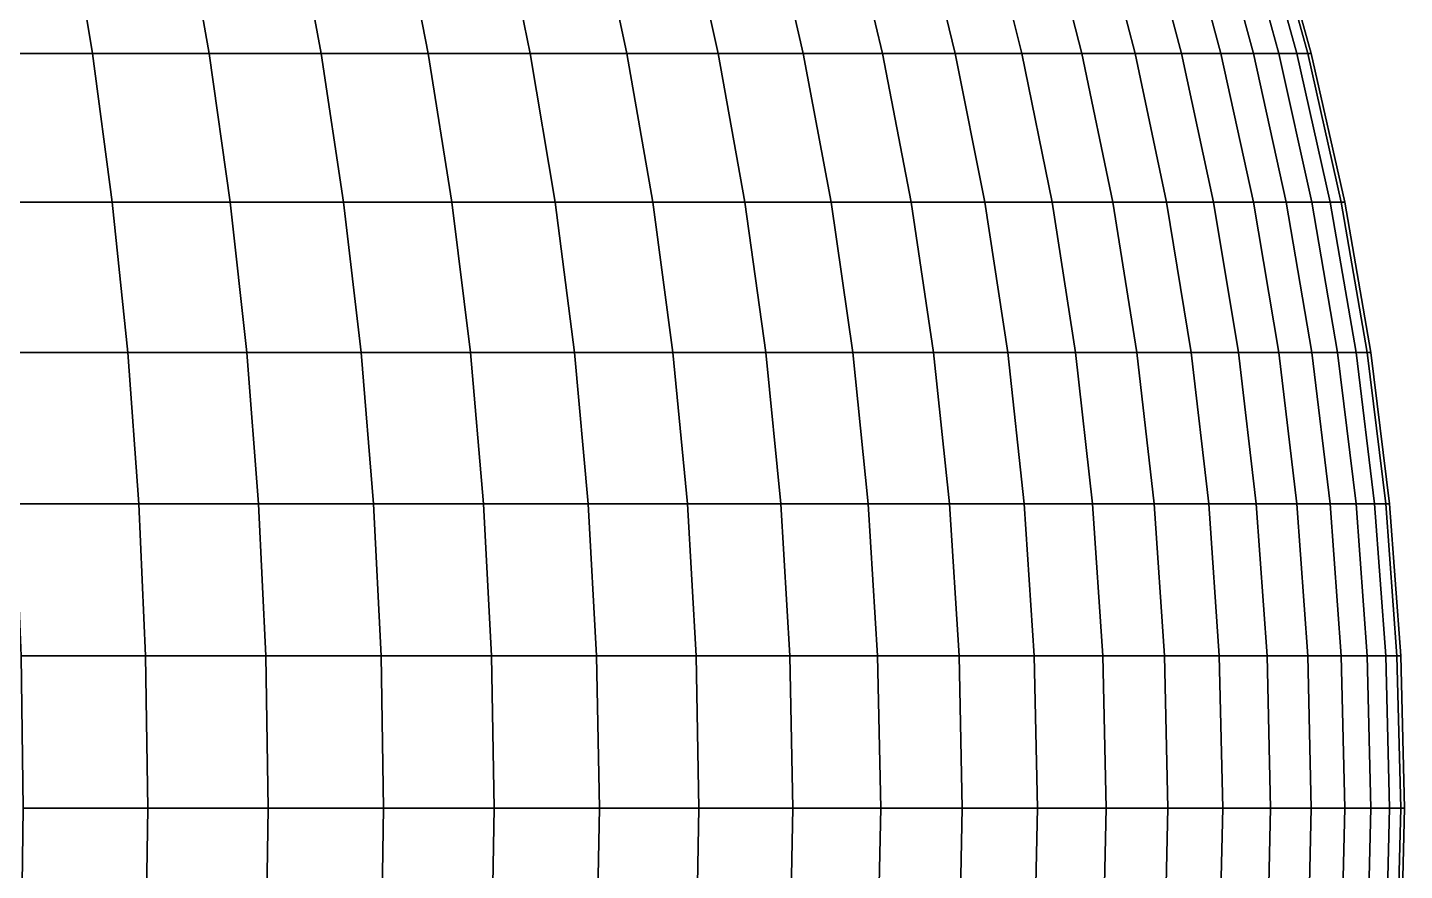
# Model space of a CAD drawing. Extents: x -610 to 610, y -610 to 610.
# Drawn here: x 339.5 to 609.6, y -12.2 to 153.2 of the extents above; entities that cross this region are included whole.
import ezdxf

# ---------------------------------------------------------------- set-up
doc = ezdxf.new("R2010")
doc.units = 0

msp = doc.modelspace()

# ---------------------------------------------------------------- linework, layer by layer
for points in [[(352.255493, 148.120712, -474.961548), (328.525909, 148.120712, -491.673798), (324.092346, 176.957535, -485.038483), (347.501678, 176.957535, -468.551788)], [(328.525909, 148.120712, 491.673798), (352.255493, 148.120712, 474.961548), (347.501678, 176.957535, 468.551788), (324.092346, 176.957535, 485.038483)], [(375.136444, 148.120712, -457.105103), (352.255493, 148.120712, -474.961548), (347.501678, 176.957535, -468.551788), (370.073853, 176.957535, -450.936279)], [(352.255493, 148.120712, 474.961548), (375.136444, 148.120712, 457.105103), (370.073853, 176.957535, 450.936279), (347.501678, 176.957535, 468.551788)], [(397.113647, 148.120712, -438.14743), (375.136444, 148.120712, -457.105103), (370.073853, 176.957535, -450.936279), (391.754456, 176.957535, -432.234436)], [(375.136444, 148.120712, 457.105103), (397.113647, 148.120712, 438.14743), (391.754456, 176.957535, 432.234436), (370.073853, 176.957535, 450.936279)], [(418.134186, 148.120712, -418.134186), (397.113647, 148.120712, -438.14743), (391.754456, 176.957535, -432.234436), (412.491333, 176.957535, -412.491333)], [(397.113647, 148.120712, 438.14743), (418.134186, 148.120712, 418.134186), (412.491333, 176.957535, 412.491333), (391.754456, 176.957535, 432.234436)], [(438.14743, 148.120712, -397.113647), (418.134186, 148.120712, -418.134186), (412.491333, 176.957535, -412.491333), (432.234436, 176.957535, -391.754456)], [(418.134186, 148.120712, 418.134186), (438.14743, 148.120712, 397.113647), (432.234436, 176.957535, 391.754456), (412.491333, 176.957535, 412.491333)], [(457.105103, 148.120712, -375.136444), (438.14743, 148.120712, -397.113647), (432.234436, 176.957535, -391.754456), (450.936279, 176.957535, -370.073853)], [(438.14743, 148.120712, 397.113647), (457.105103, 148.120712, 375.136444), (450.936279, 176.957535, 370.073853), (432.234436, 176.957535, 391.754456)], [(474.961548, 148.120712, -352.255493), (457.105103, 148.120712, -375.136444), (450.936279, 176.957535, -370.073853), (468.551788, 176.957535, -347.501678)], [(457.105103, 148.120712, 375.136444), (474.961548, 148.120712, 352.255493), (468.551788, 176.957535, 347.501678), (450.936279, 176.957535, 370.073853)], [(491.673798, 148.120712, -328.525909), (474.961548, 148.120712, -352.255493), (468.551788, 176.957535, -347.501678), (485.038483, 176.957535, -324.092346)], [(474.961548, 148.120712, 352.255493), (491.673798, 148.120712, 328.525909), (485.038483, 176.957535, 324.092346), (468.551788, 176.957535, 347.501678)], [(507.201569, 148.120712, -304.004913), (491.673798, 148.120712, -328.525909), (485.038483, 176.957535, -324.092346), (500.356689, 176.957535, -299.902252)], [(491.673798, 148.120712, 328.525909), (507.201569, 148.120712, 304.004913), (500.356689, 176.957535, 299.902252), (485.038483, 176.957535, 324.092346)], [(521.507385, 148.120712, -278.751526), (507.201569, 148.120712, -304.004913), (500.356689, 176.957535, -299.902252), (514.469482, 176.957535, -274.989685)], [(507.201569, 148.120712, 304.004913), (521.507385, 148.120712, 278.751526), (514.469482, 176.957535, 274.989685), (500.356689, 176.957535, 299.902252)], [(534.556946, 148.120712, -252.826614), (521.507385, 148.120712, -278.751526), (514.469482, 176.957535, -274.989685), (527.342896, 176.957535, -249.414612)], [(521.507385, 148.120712, 278.751526), (534.556946, 148.120712, 252.826614), (527.342896, 176.957535, 249.414612), (514.469482, 176.957535, 274.989685)], [(546.318665, 148.120712, -226.292603), (534.556946, 148.120712, -252.826614), (527.342896, 176.957535, -249.414612), (538.945862, 176.957535, -223.238693)], [(534.556946, 148.120712, 252.826614), (546.318665, 148.120712, 226.292603), (538.945862, 176.957535, 223.238693), (527.342896, 176.957535, 249.414612)], [(556.764221, 148.120712, -199.21344), (546.318665, 148.120712, -226.292603), (538.945862, 176.957535, -223.238693), (549.250549, 176.957535, -196.524979)], [(546.318665, 148.120712, 226.292603), (556.764221, 148.120712, 199.21344), (549.250549, 176.957535, 196.524979), (538.945862, 176.957535, 223.238693)], [(565.86853, 148.120712, -171.654343), (556.764221, 148.120712, -199.21344), (549.250549, 176.957535, -196.524979), (558.231934, 176.957535, -169.337814)], [(556.764221, 148.120712, 199.21344), (565.86853, 148.120712, 171.654343), (558.231934, 176.957535, 169.337814), (549.250549, 176.957535, 196.524979)], [(573.609619, 148.120712, -143.681732), (565.86853, 148.120712, -171.654343), (558.231934, 176.957535, -169.337814), (565.86853, 176.957535, -141.742691)], [(565.86853, 148.120712, 171.654343), (573.609619, 148.120712, 143.681732), (565.86853, 176.957535, 141.742691), (558.231934, 176.957535, 169.337814)], [(579.96875, 148.120712, -115.362961), (573.609619, 148.120712, -143.681732), (565.86853, 176.957535, -141.742691), (572.141907, 176.957535, -113.806099)], [(573.609619, 148.120712, 143.681732), (579.96875, 148.120712, 115.362961), (572.141907, 176.957535, 113.806099), (565.86853, 176.957535, 141.742691)], [(584.930786, 148.120712, -86.766289), (579.96875, 148.120712, -115.362961), (572.141907, 176.957535, -113.806099), (577.036926, 176.957535, -85.595345)], [(579.96875, 148.120712, 115.362961), (584.930786, 148.120712, 86.766289), (577.036926, 176.957535, 85.595345), (572.141907, 176.957535, 113.806099)], [(588.483643, 148.120712, -57.960579), (584.930786, 148.120712, -86.766289), (577.036926, 176.957535, -85.595345), (580.541809, 176.957535, -57.178379)], [(584.930786, 148.120712, 86.766289), (588.483643, 148.120712, 57.960579), (580.541809, 176.957535, 57.178379), (577.036926, 176.957535, 85.595345)], [(590.618774, 148.120712, -29.01524), (588.483643, 148.120712, -57.960579), (580.541809, 176.957535, -57.178379), (582.648132, 176.957535, -28.623669)], [(588.483643, 148.120712, 57.960579), (590.618774, 148.120712, 29.01524), (582.648132, 176.957535, 28.623669), (580.541809, 176.957535, 57.178379)], [(591.331055, 148.120712), (590.618774, 148.120712, -29.01524), (582.648132, 176.957535, -28.623669), (583.35083, 176.957535)], [(590.618774, 148.120712, 29.01524), (591.331055, 148.120712), (583.35083, 176.957535), (582.648132, 176.957535, 28.623669)], [(356.160706, 118.927063, -480.227112), (332.16806, 118.927063, -497.124634), (328.525909, 148.120712, -491.673798), (352.255493, 148.120712, -474.961548)], [(332.16806, 118.927063, 497.124634), (356.160706, 118.927063, 480.227112), (352.255493, 148.120712, 474.961548), (328.525909, 148.120712, 491.673798)], [(379.295319, 118.927063, -462.172668), (356.160706, 118.927063, -480.227112), (352.255493, 148.120712, -474.961548), (375.136444, 148.120712, -457.105103)], [(356.160706, 118.927063, 480.227112), (379.295319, 118.927063, 462.172668), (375.136444, 148.120712, 457.105103), (352.255493, 148.120712, 474.961548)], [(401.516174, 118.927063, -443.004822), (379.295319, 118.927063, -462.172668), (375.136444, 148.120712, -457.105103), (397.113647, 148.120712, -438.14743)], [(379.295319, 118.927063, 462.172668), (401.516174, 118.927063, 443.004822), (397.113647, 148.120712, 438.14743), (375.136444, 148.120712, 457.105103)], [(422.769775, 118.927063, -422.769775), (401.516174, 118.927063, -443.004822), (397.113647, 148.120712, -438.14743), (418.134186, 148.120712, -418.134186)], [(401.516174, 118.927063, 443.004822), (422.769775, 118.927063, 422.769775), (418.134186, 148.120712, 418.134186), (397.113647, 148.120712, 438.14743)], [(443.004822, 118.927063, -401.516174), (422.769775, 118.927063, -422.769775), (418.134186, 148.120712, -418.134186), (438.14743, 148.120712, -397.113647)], [(422.769775, 118.927063, 422.769775), (443.004822, 118.927063, 401.516174), (438.14743, 148.120712, 397.113647), (418.134186, 148.120712, 418.134186)], [(462.172668, 118.927063, -379.295319), (443.004822, 118.927063, -401.516174), (438.14743, 148.120712, -397.113647), (457.105103, 148.120712, -375.136444)], [(443.004822, 118.927063, 401.516174), (462.172668, 118.927063, 379.295319), (457.105103, 148.120712, 375.136444), (438.14743, 148.120712, 397.113647)], [(480.227112, 118.927063, -356.160706), (462.172668, 118.927063, -379.295319), (457.105103, 148.120712, -375.136444), (474.961548, 148.120712, -352.255493)], [(462.172668, 118.927063, 379.295319), (480.227112, 118.927063, 356.160706), (474.961548, 148.120712, 352.255493), (457.105103, 148.120712, 375.136444)], [(497.124634, 118.927063, -332.16806), (480.227112, 118.927063, -356.160706), (474.961548, 148.120712, -352.255493), (491.673798, 148.120712, -328.525909)], [(480.227112, 118.927063, 356.160706), (497.124634, 118.927063, 332.16806), (491.673798, 148.120712, 328.525909), (474.961548, 148.120712, 352.255493)], [(512.824524, 118.927063, -307.375214), (497.124634, 118.927063, -332.16806), (491.673798, 148.120712, -328.525909), (507.201569, 148.120712, -304.004913)], [(497.124634, 118.927063, 332.16806), (512.824524, 118.927063, 307.375214), (507.201569, 148.120712, 304.004913), (491.673798, 148.120712, 328.525909)], [(527.289001, 118.927063, -281.841858), (512.824524, 118.927063, -307.375214), (507.201569, 148.120712, -304.004913), (521.507385, 148.120712, -278.751526)], [(512.824524, 118.927063, 307.375214), (527.289001, 118.927063, 281.841858), (521.507385, 148.120712, 278.751526), (507.201569, 148.120712, 304.004913)], [(540.483154, 118.927063, -255.629517), (527.289001, 118.927063, -281.841858), (521.507385, 148.120712, -278.751526), (534.556946, 148.120712, -252.826614)], [(527.289001, 118.927063, 281.841858), (540.483154, 118.927063, 255.629517), (534.556946, 148.120712, 252.826614), (521.507385, 148.120712, 278.751526)], [(552.375305, 118.927063, -228.801331), (540.483154, 118.927063, -255.629517), (534.556946, 148.120712, -252.826614), (546.318665, 148.120712, -226.292603)], [(540.483154, 118.927063, 255.629517), (552.375305, 118.927063, 228.801331), (546.318665, 148.120712, 226.292603), (534.556946, 148.120712, 252.826614)], [(562.936707, 118.927063, -201.421967), (552.375305, 118.927063, -228.801331), (546.318665, 148.120712, -226.292603), (556.764221, 148.120712, -199.21344)], [(552.375305, 118.927063, 228.801331), (562.936707, 118.927063, 201.421967), (556.764221, 148.120712, 199.21344), (546.318665, 148.120712, 226.292603)], [(572.141907, 118.927063, -173.557358), (562.936707, 118.927063, -201.421967), (556.764221, 148.120712, -199.21344), (565.86853, 148.120712, -171.654343)], [(562.936707, 118.927063, 201.421967), (572.141907, 118.927063, 173.557358), (565.86853, 148.120712, 171.654343), (556.764221, 148.120712, 199.21344)], [(579.96875, 118.927063, -145.274612), (572.141907, 118.927063, -173.557358), (565.86853, 148.120712, -171.654343), (573.609619, 148.120712, -143.681732)], [(572.141907, 118.927063, 173.557358), (579.96875, 118.927063, 145.274612), (573.609619, 148.120712, 143.681732), (565.86853, 148.120712, 171.654343)], [(586.398499, 118.927063, -116.641907), (579.96875, 118.927063, -145.274612), (573.609619, 148.120712, -143.681732), (579.96875, 148.120712, -115.362961)], [(579.96875, 118.927063, 145.274612), (586.398499, 118.927063, 116.641907), (579.96875, 148.120712, 115.362961), (573.609619, 148.120712, 143.681732)], [(591.415527, 118.927063, -87.728203), (586.398499, 118.927063, -116.641907), (579.96875, 148.120712, -115.362961), (584.930786, 148.120712, -86.766289)], [(586.398499, 118.927063, 116.641907), (591.415527, 118.927063, 87.728203), (584.930786, 148.120712, 86.766289), (579.96875, 148.120712, 115.362961)], [(595.007751, 118.927063, -58.603146), (591.415527, 118.927063, -87.728203), (584.930786, 148.120712, -86.766289), (588.483643, 148.120712, -57.960579)], [(591.415527, 118.927063, 87.728203), (595.007751, 118.927063, 58.603146), (588.483643, 148.120712, 57.960579), (584.930786, 148.120712, 86.766289)], [(597.166504, 118.927063, -29.33691), (595.007751, 118.927063, -58.603146), (588.483643, 148.120712, -57.960579), (590.618774, 148.120712, -29.01524)], [(595.007751, 118.927063, 58.603146), (597.166504, 118.927063, 29.33691), (590.618774, 148.120712, 29.01524), (588.483643, 148.120712, 57.960579)], [(597.886719, 118.927063), (597.166504, 118.927063, -29.33691), (590.618774, 148.120712, -29.01524), (591.331055, 148.120712)], [(597.166504, 118.927063, 29.33691), (597.886719, 118.927063), (591.331055, 148.120712), (590.618774, 148.120712, 29.01524)], [(359.207886, 89.446892, -484.335724), (335.009979, 89.446892, -501.377838), (332.16806, 118.927063, -497.124634), (356.160706, 118.927063, -480.227112)], [(335.009979, 89.446892, 501.377838), (359.207886, 89.446892, 484.335724), (356.160706, 118.927063, 480.227112), (332.16806, 118.927063, 497.124634)], [(382.540436, 89.446892, -466.126862), (359.207886, 89.446892, -484.335724), (356.160706, 118.927063, -480.227112), (379.295319, 118.927063, -462.172668)], [(359.207886, 89.446892, 484.335724), (382.540436, 89.446892, 466.126862), (379.295319, 118.927063, 462.172668), (356.160706, 118.927063, 480.227112)], [(404.951416, 89.446892, -446.795013), (382.540436, 89.446892, -466.126862), (379.295319, 118.927063, -462.172668), (401.516174, 118.927063, -443.004822)], [(382.540436, 89.446892, 466.126862), (404.951416, 89.446892, 446.795013), (401.516174, 118.927063, 443.004822), (379.295319, 118.927063, 462.172668)], [(426.38681, 89.446892, -426.38681), (404.951416, 89.446892, -446.795013), (401.516174, 118.927063, -443.004822), (422.769775, 118.927063, -422.769775)], [(404.951416, 89.446892, 446.795013), (426.38681, 89.446892, 426.38681), (422.769775, 118.927063, 422.769775), (401.516174, 118.927063, 443.004822)], [(446.795013, 89.446892, -404.951416), (426.38681, 89.446892, -426.38681), (422.769775, 118.927063, -422.769775), (443.004822, 118.927063, -401.516174)], [(426.38681, 89.446892, 426.38681), (446.795013, 89.446892, 404.951416), (443.004822, 118.927063, 401.516174), (422.769775, 118.927063, 422.769775)], [(466.126862, 89.446892, -382.540436), (446.795013, 89.446892, -404.951416), (443.004822, 118.927063, -401.516174), (462.172668, 118.927063, -379.295319)], [(446.795013, 89.446892, 404.951416), (466.126862, 89.446892, 382.540436), (462.172668, 118.927063, 379.295319), (443.004822, 118.927063, 401.516174)], [(484.335724, 89.446892, -359.207886), (466.126862, 89.446892, -382.540436), (462.172668, 118.927063, -379.295319), (480.227112, 118.927063, -356.160706)], [(466.126862, 89.446892, 382.540436), (484.335724, 89.446892, 359.207886), (480.227112, 118.927063, 356.160706), (462.172668, 118.927063, 379.295319)], [(501.377838, 89.446892, -335.009979), (484.335724, 89.446892, -359.207886), (480.227112, 118.927063, -356.160706), (497.124634, 118.927063, -332.16806)], [(484.335724, 89.446892, 359.207886), (501.377838, 89.446892, 335.009979), (497.124634, 118.927063, 332.16806), (480.227112, 118.927063, 356.160706)], [(517.212097, 89.446892, -310.004974), (501.377838, 89.446892, -335.009979), (497.124634, 118.927063, -332.16806), (512.824524, 118.927063, -307.375214)], [(501.377838, 89.446892, 335.009979), (517.212097, 89.446892, 310.004974), (512.824524, 118.927063, 307.375214), (497.124634, 118.927063, 332.16806)], [(531.800293, 89.446892, -284.253174), (517.212097, 89.446892, -310.004974), (512.824524, 118.927063, -307.375214), (527.289001, 118.927063, -281.841858)], [(517.212097, 89.446892, 310.004974), (531.800293, 89.446892, 284.253174), (527.289001, 118.927063, 281.841858), (512.824524, 118.927063, 307.375214)], [(545.107361, 89.446892, -257.816589), (531.800293, 89.446892, -284.253174), (527.289001, 118.927063, -281.841858), (540.483154, 118.927063, -255.629517)], [(531.800293, 89.446892, 284.253174), (545.107361, 89.446892, 257.816589), (540.483154, 118.927063, 255.629517), (527.289001, 118.927063, 281.841858)], [(557.101196, 89.446892, -230.758881), (545.107361, 89.446892, -257.816589), (540.483154, 118.927063, -255.629517), (552.375305, 118.927063, -228.801331)], [(545.107361, 89.446892, 257.816589), (557.101196, 89.446892, 230.758881), (552.375305, 118.927063, 228.801331), (540.483154, 118.927063, 255.629517)], [(567.75293, 89.446892, -203.145248), (557.101196, 89.446892, -230.758881), (552.375305, 118.927063, -228.801331), (562.936707, 118.927063, -201.421967)], [(557.101196, 89.446892, 230.758881), (567.75293, 89.446892, 203.145248), (562.936707, 118.927063, 201.421967), (552.375305, 118.927063, 228.801331)], [(577.036926, 89.446892, -175.042236), (567.75293, 89.446892, -203.145248), (562.936707, 118.927063, -201.421967), (572.141907, 118.927063, -173.557358)], [(567.75293, 89.446892, 203.145248), (577.036926, 89.446892, 175.042236), (572.141907, 118.927063, 173.557358), (562.936707, 118.927063, 201.421967)], [(584.930786, 89.446892, -146.517532), (577.036926, 89.446892, -175.042236), (572.141907, 118.927063, -173.557358), (579.96875, 118.927063, -145.274612)], [(577.036926, 89.446892, 175.042236), (584.930786, 89.446892, 146.517532), (579.96875, 118.927063, 145.274612), (572.141907, 118.927063, 173.557358)], [(591.415527, 89.446892, -117.639854), (584.930786, 89.446892, -146.517532), (579.96875, 118.927063, -145.274612), (586.398499, 118.927063, -116.641907)], [(584.930786, 89.446892, 146.517532), (591.415527, 89.446892, 117.639854), (586.398499, 118.927063, 116.641907), (579.96875, 118.927063, 145.274612)], [(596.475403, 89.446892, -88.478767), (591.415527, 89.446892, -117.639854), (586.398499, 118.927063, -116.641907), (591.415527, 118.927063, -87.728203)], [(591.415527, 89.446892, 117.639854), (596.475403, 89.446892, 88.478767), (591.415527, 118.927063, 87.728203), (586.398499, 118.927063, 116.641907)], [(600.098389, 89.446892, -59.10453), (596.475403, 89.446892, -88.478767), (591.415527, 118.927063, -87.728203), (595.007751, 118.927063, -58.603146)], [(596.475403, 89.446892, 88.478767), (600.098389, 89.446892, 59.10453), (595.007751, 118.927063, 58.603146), (591.415527, 118.927063, 87.728203)], [(602.275635, 89.446892, -29.587906), (600.098389, 89.446892, -59.10453), (595.007751, 118.927063, -58.603146), (597.166504, 118.927063, -29.33691)], [(600.098389, 89.446892, 59.10453), (602.275635, 89.446892, 29.587906), (597.166504, 118.927063, 29.33691), (595.007751, 118.927063, 58.603146)], [(603.002014, 89.446892), (602.275635, 89.446892, -29.587906), (597.166504, 118.927063, -29.33691), (597.886719, 118.927063)], [(602.275635, 89.446892, 29.587906), (603.002014, 89.446892), (597.886719, 118.927063), (597.166504, 118.927063, 29.33691)], [(361.389679, 59.751247, -487.277588), (337.0448, 59.751247, -504.423157), (335.009979, 89.446892, -501.377838), (359.207886, 89.446892, -484.335724)], [(337.0448, 59.751247, 504.423157), (361.389679, 59.751247, 487.277588), (359.207886, 89.446892, 484.335724), (335.009979, 89.446892, 501.377838)], [(384.863983, 59.751247, -468.958069), (361.389679, 59.751247, -487.277588), (359.207886, 89.446892, -484.335724), (382.540436, 89.446892, -466.126862)], [(361.389679, 59.751247, 487.277588), (384.863983, 59.751247, 468.958069), (382.540436, 89.446892, 466.126862), (359.207886, 89.446892, 484.335724)], [(407.411041, 59.751247, -449.50882), (384.863983, 59.751247, -468.958069), (382.540436, 89.446892, -466.126862), (404.951416, 89.446892, -446.795013)], [(384.863983, 59.751247, 468.958069), (407.411041, 59.751247, 449.50882), (404.951416, 89.446892, 446.795013), (382.540436, 89.446892, 466.126862)], [(428.976654, 59.751247, -428.976654), (407.411041, 59.751247, -449.50882), (404.951416, 89.446892, -446.795013), (426.38681, 89.446892, -426.38681)], [(407.411041, 59.751247, 449.50882), (428.976654, 59.751247, 428.976654), (426.38681, 89.446892, 426.38681), (404.951416, 89.446892, 446.795013)], [(449.50882, 59.751247, -407.411041), (428.976654, 59.751247, -428.976654), (426.38681, 89.446892, -426.38681), (446.795013, 89.446892, -404.951416)], [(428.976654, 59.751247, 428.976654), (449.50882, 59.751247, 407.411041), (446.795013, 89.446892, 404.951416), (426.38681, 89.446892, 426.38681)], [(468.958069, 59.751247, -384.863983), (449.50882, 59.751247, -407.411041), (446.795013, 89.446892, -404.951416), (466.126862, 89.446892, -382.540436)], [(449.50882, 59.751247, 407.411041), (468.958069, 59.751247, 384.863983), (466.126862, 89.446892, 382.540436), (446.795013, 89.446892, 404.951416)], [(487.277588, 59.751247, -361.389679), (468.958069, 59.751247, -384.863983), (466.126862, 89.446892, -382.540436), (484.335724, 89.446892, -359.207886)], [(468.958069, 59.751247, 384.863983), (487.277588, 59.751247, 361.389679), (484.335724, 89.446892, 359.207886), (466.126862, 89.446892, 382.540436)], [(504.423157, 59.751247, -337.0448), (487.277588, 59.751247, -361.389679), (484.335724, 89.446892, -359.207886), (501.377838, 89.446892, -335.009979)], [(487.277588, 59.751247, 361.389679), (504.423157, 59.751247, 337.0448), (501.377838, 89.446892, 335.009979), (484.335724, 89.446892, 359.207886)], [(520.353577, 59.751247, -311.887939), (504.423157, 59.751247, -337.0448), (501.377838, 89.446892, -335.009979), (517.212097, 89.446892, -310.004974)], [(504.423157, 59.751247, 337.0448), (520.353577, 59.751247, 311.887939), (517.212097, 89.446892, 310.004974), (501.377838, 89.446892, 335.009979)], [(535.030396, 59.751247, -285.979706), (520.353577, 59.751247, -311.887939), (517.212097, 89.446892, -310.004974), (531.800293, 89.446892, -284.253174)], [(520.353577, 59.751247, 311.887939), (535.030396, 59.751247, 285.979706), (531.800293, 89.446892, 284.253174), (517.212097, 89.446892, 310.004974)], [(548.418335, 59.751247, -259.382538), (535.030396, 59.751247, -285.979706), (531.800293, 89.446892, -284.253174), (545.107361, 89.446892, -257.816589)], [(535.030396, 59.751247, 285.979706), (548.418335, 59.751247, 259.382538), (545.107361, 89.446892, 257.816589), (531.800293, 89.446892, 284.253174)], [(560.484985, 59.751247, -232.160507), (548.418335, 59.751247, -259.382538), (545.107361, 89.446892, -257.816589), (557.101196, 89.446892, -230.758881)], [(548.418335, 59.751247, 259.382538), (560.484985, 59.751247, 232.160507), (557.101196, 89.446892, 230.758881), (545.107361, 89.446892, 257.816589)], [(571.201477, 59.751247, -204.37915), (560.484985, 59.751247, -232.160507), (557.101196, 89.446892, -230.758881), (567.75293, 89.446892, -203.145248)], [(560.484985, 59.751247, 232.160507), (571.201477, 59.751247, 204.37915), (567.75293, 89.446892, 203.145248), (557.101196, 89.446892, 230.758881)], [(580.541809, 59.751247, -176.105438), (571.201477, 59.751247, -204.37915), (567.75293, 89.446892, -203.145248), (577.036926, 89.446892, -175.042236)], [(571.201477, 59.751247, 204.37915), (580.541809, 59.751247, 176.105438), (577.036926, 89.446892, 175.042236), (567.75293, 89.446892, 203.145248)], [(588.483643, 59.751247, -147.407471), (580.541809, 59.751247, -176.105438), (577.036926, 89.446892, -175.042236), (584.930786, 89.446892, -146.517532)], [(580.541809, 59.751247, 176.105438), (588.483643, 59.751247, 147.407471), (584.930786, 89.446892, 146.517532), (577.036926, 89.446892, 175.042236)], [(595.007751, 59.751247, -118.354393), (588.483643, 59.751247, -147.407471), (584.930786, 89.446892, -146.517532), (591.415527, 89.446892, -117.639854)], [(588.483643, 59.751247, 147.407471), (595.007751, 59.751247, 118.354393), (591.415527, 89.446892, 117.639854), (584.930786, 89.446892, 146.517532)], [(600.098389, 59.751247, -89.01619), (595.007751, 59.751247, -118.354393), (591.415527, 89.446892, -117.639854), (596.475403, 89.446892, -88.478767)], [(595.007751, 59.751247, 118.354393), (600.098389, 59.751247, 89.01619), (596.475403, 89.446892, 88.478767), (591.415527, 89.446892, 117.639854)], [(603.743347, 59.751247, -59.463531), (600.098389, 59.751247, -89.01619), (596.475403, 89.446892, -88.478767), (600.098389, 89.446892, -59.10453)], [(600.098389, 59.751247, 89.01619), (603.743347, 59.751247, 59.463531), (600.098389, 89.446892, 59.10453), (596.475403, 89.446892, 88.478767)], [(605.933899, 59.751247, -29.767622), (603.743347, 59.751247, -59.463531), (600.098389, 89.446892, -59.10453), (602.275635, 89.446892, -29.587906)], [(603.743347, 59.751247, 59.463531), (605.933899, 59.751247, 29.767622), (602.275635, 89.446892, 29.587906), (600.098389, 89.446892, 59.10453)], [(606.664612, 59.751247), (605.933899, 59.751247, -29.767622), (602.275635, 89.446892, -29.587906), (603.002014, 89.446892)], [(605.933899, 59.751247, 29.767622), (606.664612, 59.751247), (603.002014, 89.446892), (602.275635, 89.446892, 29.587906)], [(362.700867, 29.911655, -489.045502), (338.267639, 29.911655, -506.253326), (337.0448, 59.751247, -504.423157), (361.389679, 59.751247, -487.277588)], [(338.267639, 29.911655, 506.253326), (362.700867, 29.911655, 489.045502), (361.389679, 59.751247, 487.277588), (337.0448, 59.751247, 504.423157)], [(386.260315, 29.911655, -470.659576), (362.700867, 29.911655, -489.045502), (361.389679, 59.751247, -487.277588), (384.863983, 59.751247, -468.958069)], [(362.700867, 29.911655, 489.045502), (386.260315, 29.911655, 470.659576), (384.863983, 59.751247, 468.958069), (361.389679, 59.751247, 487.277588)], [(408.889221, 29.911655, -451.139709), (386.260315, 29.911655, -470.659576), (384.863983, 59.751247, -468.958069), (407.411041, 59.751247, -449.50882)], [(386.260315, 29.911655, 470.659576), (408.889221, 29.911655, 451.139709), (407.411041, 59.751247, 449.50882), (384.863983, 59.751247, 468.958069)], [(430.533051, 29.911655, -430.533051), (408.889221, 29.911655, -451.139709), (407.411041, 59.751247, -449.50882), (428.976654, 59.751247, -428.976654)], [(408.889221, 29.911655, 451.139709), (430.533051, 29.911655, 430.533051), (428.976654, 59.751247, 428.976654), (407.411041, 59.751247, 449.50882)], [(451.139709, 29.911655, -408.889221), (430.533051, 29.911655, -430.533051), (428.976654, 59.751247, -428.976654), (449.50882, 59.751247, -407.411041)], [(430.533051, 29.911655, 430.533051), (451.139709, 29.911655, 408.889221), (449.50882, 59.751247, 407.411041), (428.976654, 59.751247, 428.976654)], [(470.659576, 29.911655, -386.260315), (451.139709, 29.911655, -408.889221), (449.50882, 59.751247, -407.411041), (468.958069, 59.751247, -384.863983)], [(451.139709, 29.911655, 408.889221), (470.659576, 29.911655, 386.260315), (468.958069, 59.751247, 384.863983), (449.50882, 59.751247, 407.411041)], [(489.045502, 29.911655, -362.700867), (470.659576, 29.911655, -386.260315), (468.958069, 59.751247, -384.863983), (487.277588, 59.751247, -361.389679)], [(470.659576, 29.911655, 386.260315), (489.045502, 29.911655, 362.700867), (487.277588, 59.751247, 361.389679), (468.958069, 59.751247, 384.863983)], [(506.253326, 29.911655, -338.267639), (489.045502, 29.911655, -362.700867), (487.277588, 59.751247, -361.389679), (504.423157, 59.751247, -337.0448)], [(489.045502, 29.911655, 362.700867), (506.253326, 29.911655, 338.267639), (504.423157, 59.751247, 337.0448), (487.277588, 59.751247, 361.389679)], [(522.241516, 29.911655, -313.019531), (506.253326, 29.911655, -338.267639), (504.423157, 59.751247, -337.0448), (520.353577, 59.751247, -311.887939)], [(506.253326, 29.911655, 338.267639), (522.241516, 29.911655, 313.019531), (520.353577, 59.751247, 311.887939), (504.423157, 59.751247, 337.0448)], [(536.971619, 29.911655, -287.017303), (522.241516, 29.911655, -313.019531), (520.353577, 59.751247, -311.887939), (535.030396, 59.751247, -285.979706)], [(522.241516, 29.911655, 313.019531), (536.971619, 29.911655, 287.017303), (535.030396, 59.751247, 285.979706), (520.353577, 59.751247, 311.887939)], [(550.408081, 29.911655, -260.323639), (536.971619, 29.911655, -287.017303), (535.030396, 59.751247, -285.979706), (548.418335, 59.751247, -259.382538)], [(536.971619, 29.911655, 287.017303), (550.408081, 29.911655, 260.323639), (548.418335, 59.751247, 259.382538), (535.030396, 59.751247, 285.979706)], [(562.518555, 29.911655, -233.002823), (550.408081, 29.911655, -260.323639), (548.418335, 59.751247, -259.382538), (560.484985, 59.751247, -232.160507)], [(550.408081, 29.911655, 260.323639), (562.518555, 29.911655, 233.002823), (560.484985, 59.751247, 232.160507), (548.418335, 59.751247, 259.382538)], [(573.273926, 29.911655, -205.120667), (562.518555, 29.911655, -233.002823), (560.484985, 59.751247, -232.160507), (571.201477, 59.751247, -204.37915)], [(562.518555, 29.911655, 233.002823), (573.273926, 29.911655, 205.120667), (571.201477, 59.751247, 204.37915), (560.484985, 59.751247, 232.160507)], [(582.648132, 29.911655, -176.744385), (573.273926, 29.911655, -205.120667), (571.201477, 59.751247, -204.37915), (580.541809, 59.751247, -176.105438)], [(573.273926, 29.911655, 205.120667), (582.648132, 29.911655, 176.744385), (580.541809, 59.751247, 176.105438), (571.201477, 59.751247, 204.37915)], [(590.618774, 29.911655, -147.942291), (582.648132, 29.911655, -176.744385), (580.541809, 59.751247, -176.105438), (588.483643, 59.751247, -147.407471)], [(582.648132, 29.911655, 176.744385), (590.618774, 29.911655, 147.942291), (588.483643, 59.751247, 147.407471), (580.541809, 59.751247, 176.105438)], [(597.166504, 29.911655, -118.783813), (590.618774, 29.911655, -147.942291), (588.483643, 59.751247, -147.407471), (595.007751, 59.751247, -118.354393)], [(590.618774, 29.911655, 147.942291), (597.166504, 29.911655, 118.783813), (595.007751, 59.751247, 118.354393), (588.483643, 59.751247, 147.407471)], [(602.275635, 29.911655, -89.339149), (597.166504, 29.911655, -118.783813), (595.007751, 59.751247, -118.354393), (600.098389, 59.751247, -89.01619)], [(597.166504, 29.911655, 118.783813), (602.275635, 29.911655, 89.339149), (600.098389, 59.751247, 89.01619), (595.007751, 59.751247, 118.354393)], [(605.933899, 29.911655, -59.679276), (602.275635, 29.911655, -89.339149), (600.098389, 59.751247, -89.01619), (603.743347, 59.751247, -59.463531)], [(602.275635, 29.911655, 89.339149), (605.933899, 29.911655, 59.679276), (603.743347, 59.751247, 59.463531), (600.098389, 59.751247, 89.01619)], [(608.132324, 29.911655, -29.875624), (605.933899, 29.911655, -59.679276), (603.743347, 59.751247, -59.463531), (605.933899, 59.751247, -29.767622)], [(605.933899, 29.911655, 59.679276), (608.132324, 29.911655, 29.875624), (605.933899, 59.751247, 29.767622), (603.743347, 59.751247, 59.463531)], [(608.865723, 29.911655), (608.132324, 29.911655, -29.875624), (605.933899, 59.751247, -29.767622), (606.664612, 59.751247)], [(608.132324, 29.911655, 29.875624), (608.865723, 29.911655), (606.664612, 59.751247), (605.933899, 59.751247, 29.767622)], [(363.138306, 0, -489.635315), (338.675629, 0, -506.863861), (338.267639, 29.911655, -506.253326), (362.700867, 29.911655, -489.045502)], [(338.675629, 0, 506.863861), (363.138306, 0, 489.635315), (362.700867, 29.911655, 489.045502), (338.267639, 29.911655, 506.253326)], [(386.726135, 0, -471.227173), (363.138306, 0, -489.635315), (362.700867, 29.911655, -489.045502), (386.260315, 29.911655, -470.659576)], [(363.138306, 0, 489.635315), (386.726135, 0, 471.227173), (386.260315, 29.911655, 470.659576), (362.700867, 29.911655, 489.045502)], [(409.382355, 0, -451.683807), (386.726135, 0, -471.227173), (386.260315, 29.911655, -470.659576), (408.889221, 29.911655, -451.139709)], [(386.726135, 0, 471.227173), (409.382355, 0, 451.683807), (408.889221, 29.911655, 451.139709), (386.260315, 29.911655, 470.659576)], [(431.052277, 0, -431.052277), (409.382355, 0, -451.683807), (408.889221, 29.911655, -451.139709), (430.533051, 29.911655, -430.533051)], [(409.382355, 0, 451.683807), (431.052277, 0, 431.052277), (430.533051, 29.911655, 430.533051), (408.889221, 29.911655, 451.139709)], [(451.683807, 0, -409.382355), (431.052277, 0, -431.052277), (430.533051, 29.911655, -430.533051), (451.139709, 29.911655, -408.889221)], [(431.052277, 0, 431.052277), (451.683807, 0, 409.382355), (451.139709, 29.911655, 408.889221), (430.533051, 29.911655, 430.533051)], [(471.227173, 0, -386.726135), (451.683807, 0, -409.382355), (451.139709, 29.911655, -408.889221), (470.659576, 29.911655, -386.260315)], [(451.683807, 0, 409.382355), (471.227173, 0, 386.726135), (470.659576, 29.911655, 386.260315), (451.139709, 29.911655, 408.889221)], [(489.635315, 0, -363.138306), (471.227173, 0, -386.726135), (470.659576, 29.911655, -386.260315), (489.045502, 29.911655, -362.700867)], [(471.227173, 0, 386.726135), (489.635315, 0, 363.138306), (489.045502, 29.911655, 362.700867), (470.659576, 29.911655, 386.260315)], [(506.863861, 0, -338.675629), (489.635315, 0, -363.138306), (489.045502, 29.911655, -362.700867), (506.253326, 29.911655, -338.267639)], [(489.635315, 0, 363.138306), (506.863861, 0, 338.675629), (506.253326, 29.911655, 338.267639), (489.045502, 29.911655, 362.700867)], [(522.871338, 0, -313.397034), (506.863861, 0, -338.675629), (506.253326, 29.911655, -338.267639), (522.241516, 29.911655, -313.019531)], [(506.863861, 0, 338.675629), (522.871338, 0, 313.397034), (522.241516, 29.911655, 313.019531), (506.253326, 29.911655, 338.267639)], [(537.619202, 0, -287.363464), (522.871338, 0, -313.397034), (522.241516, 29.911655, -313.019531), (536.971619, 29.911655, -287.017303)], [(522.871338, 0, 313.397034), (537.619202, 0, 287.363464), (536.971619, 29.911655, 287.017303), (522.241516, 29.911655, 313.019531)], [(551.071899, 0, -260.637573), (537.619202, 0, -287.363464), (536.971619, 29.911655, -287.017303), (550.408081, 29.911655, -260.323639)], [(537.619202, 0, 287.363464), (551.071899, 0, 260.637573), (550.408081, 29.911655, 260.323639), (536.971619, 29.911655, 287.017303)], [(563.19696, 0, -233.283813), (551.071899, 0, -260.637573), (550.408081, 29.911655, -260.323639), (562.518555, 29.911655, -233.002823)], [(551.071899, 0, 260.637573), (563.19696, 0, 233.283813), (562.518555, 29.911655, 233.002823), (550.408081, 29.911655, 260.323639)], [(573.965271, 0, -205.368057), (563.19696, 0, -233.283813), (562.518555, 29.911655, -233.002823), (573.273926, 29.911655, -205.120667)], [(563.19696, 0, 233.283813), (573.965271, 0, 205.368057), (573.273926, 29.911655, 205.120667), (562.518555, 29.911655, 233.002823)], [(583.35083, 0, -176.957535), (573.965271, 0, -205.368057), (573.273926, 29.911655, -205.120667), (582.648132, 29.911655, -176.744385)], [(573.965271, 0, 205.368057), (583.35083, 0, 176.957535), (582.648132, 29.911655, 176.744385), (573.273926, 29.911655, 205.120667)], [(591.331055, 0, -148.120712), (583.35083, 0, -176.957535), (582.648132, 29.911655, -176.744385), (590.618774, 29.911655, -147.942291)], [(583.35083, 0, 176.957535), (591.331055, 0, 148.120712), (590.618774, 29.911655, 147.942291), (582.648132, 29.911655, 176.744385)], [(597.886719, 0, -118.927063), (591.331055, 0, -148.120712), (590.618774, 29.911655, -147.942291), (597.166504, 29.911655, -118.783813)], [(591.331055, 0, 148.120712), (597.886719, 0, 118.927063), (597.166504, 29.911655, 118.783813), (590.618774, 29.911655, 147.942291)], [(603.002014, 0, -89.446892), (597.886719, 0, -118.927063), (597.166504, 29.911655, -118.783813), (602.275635, 29.911655, -89.339149)], [(597.886719, 0, 118.927063), (603.002014, 0, 89.446892), (602.275635, 29.911655, 89.339149), (597.166504, 29.911655, 118.783813)], [(606.664612, 0, -59.751247), (603.002014, 0, -89.446892), (602.275635, 29.911655, -89.339149), (605.933899, 29.911655, -59.679276)], [(603.002014, 0, 89.446892), (606.664612, 0, 59.751247), (605.933899, 29.911655, 59.679276), (602.275635, 29.911655, 89.339149)], [(608.865723, 0, -29.911654), (606.664612, 0, -59.751247), (605.933899, 29.911655, -59.679276), (608.132324, 29.911655, -29.875624)], [(606.664612, 0, 59.751247), (608.865723, 0, 29.911654), (608.132324, 29.911655, 29.875624), (605.933899, 29.911655, 59.679276)], [(609.599976, 0), (608.865723, 0, -29.911654), (608.132324, 29.911655, -29.875624), (608.865723, 29.911655)], [(608.865723, 0, 29.911654), (609.599976, 0), (608.865723, 29.911655), (608.132324, 29.911655, 29.875624)], [(362.700867, -29.911655, -489.045502), (338.267639, -29.911655, -506.253326), (338.675629, 0, -506.863861), (363.138306, 0, -489.635315)], [(338.267639, -29.911655, 506.253326), (362.700867, -29.911655, 489.045502), (363.138306, 0, 489.635315), (338.675629, 0, 506.863861)], [(386.260315, -29.911655, -470.659576), (362.700867, -29.911655, -489.045502), (363.138306, 0, -489.635315), (386.726135, 0, -471.227173)], [(362.700867, -29.911655, 489.045502), (386.260315, -29.911655, 470.659576), (386.726135, 0, 471.227173), (363.138306, 0, 489.635315)], [(408.889221, -29.911655, -451.139709), (386.260315, -29.911655, -470.659576), (386.726135, 0, -471.227173), (409.382355, 0, -451.683807)], [(386.260315, -29.911655, 470.659576), (408.889221, -29.911655, 451.139709), (409.382355, 0, 451.683807), (386.726135, 0, 471.227173)], [(430.533051, -29.911655, -430.533051), (408.889221, -29.911655, -451.139709), (409.382355, 0, -451.683807), (431.052277, 0, -431.052277)], [(408.889221, -29.911655, 451.139709), (430.533051, -29.911655, 430.533051), (431.052277, 0, 431.052277), (409.382355, 0, 451.683807)], [(451.139709, -29.911655, -408.889221), (430.533051, -29.911655, -430.533051), (431.052277, 0, -431.052277), (451.683807, 0, -409.382355)], [(430.533051, -29.911655, 430.533051), (451.139709, -29.911655, 408.889221), (451.683807, 0, 409.382355), (431.052277, 0, 431.052277)], [(470.659576, -29.911655, -386.260315), (451.139709, -29.911655, -408.889221), (451.683807, 0, -409.382355), (471.227173, 0, -386.726135)], [(451.139709, -29.911655, 408.889221), (470.659576, -29.911655, 386.260315), (471.227173, 0, 386.726135), (451.683807, 0, 409.382355)], [(489.045502, -29.911655, -362.700867), (470.659576, -29.911655, -386.260315), (471.227173, 0, -386.726135), (489.635315, 0, -363.138306)], [(470.659576, -29.911655, 386.260315), (489.045502, -29.911655, 362.700867), (489.635315, 0, 363.138306), (471.227173, 0, 386.726135)], [(506.253326, -29.911655, -338.267639), (489.045502, -29.911655, -362.700867), (489.635315, 0, -363.138306), (506.863861, 0, -338.675629)], [(489.045502, -29.911655, 362.700867), (506.253326, -29.911655, 338.267639), (506.863861, 0, 338.675629), (489.635315, 0, 363.138306)], [(522.241516, -29.911655, -313.019531), (506.253326, -29.911655, -338.267639), (506.863861, 0, -338.675629), (522.871338, 0, -313.397034)], [(506.253326, -29.911655, 338.267639), (522.241516, -29.911655, 313.019531), (522.871338, 0, 313.397034), (506.863861, 0, 338.675629)], [(536.971619, -29.911655, -287.017303), (522.241516, -29.911655, -313.019531), (522.871338, 0, -313.397034), (537.619202, 0, -287.363464)], [(522.241516, -29.911655, 313.019531), (536.971619, -29.911655, 287.017303), (537.619202, 0, 287.363464), (522.871338, 0, 313.397034)], [(550.408081, -29.911655, -260.323639), (536.971619, -29.911655, -287.017303), (537.619202, 0, -287.363464), (551.071899, 0, -260.637573)], [(536.971619, -29.911655, 287.017303), (550.408081, -29.911655, 260.323639), (551.071899, 0, 260.637573), (537.619202, 0, 287.363464)], [(562.518555, -29.911655, -233.002823), (550.408081, -29.911655, -260.323639), (551.071899, 0, -260.637573), (563.19696, 0, -233.283813)], [(550.408081, -29.911655, 260.323639), (562.518555, -29.911655, 233.002823), (563.19696, 0, 233.283813), (551.071899, 0, 260.637573)], [(573.273926, -29.911655, -205.120667), (562.518555, -29.911655, -233.002823), (563.19696, 0, -233.283813), (573.965271, 0, -205.368057)], [(562.518555, -29.911655, 233.002823), (573.273926, -29.911655, 205.120667), (573.965271, 0, 205.368057), (563.19696, 0, 233.283813)], [(582.648132, -29.911655, -176.744385), (573.273926, -29.911655, -205.120667), (573.965271, 0, -205.368057), (583.35083, 0, -176.957535)], [(573.273926, -29.911655, 205.120667), (582.648132, -29.911655, 176.744385), (583.35083, 0, 176.957535), (573.965271, 0, 205.368057)], [(590.618774, -29.911655, -147.942291), (582.648132, -29.911655, -176.744385), (583.35083, 0, -176.957535), (591.331055, 0, -148.120712)], [(582.648132, -29.911655, 176.744385), (590.618774, -29.911655, 147.942291), (591.331055, 0, 148.120712), (583.35083, 0, 176.957535)], [(597.166504, -29.911655, -118.783813), (590.618774, -29.911655, -147.942291), (591.331055, 0, -148.120712), (597.886719, 0, -118.927063)], [(590.618774, -29.911655, 147.942291), (597.166504, -29.911655, 118.783813), (597.886719, 0, 118.927063), (591.331055, 0, 148.120712)], [(602.275635, -29.911655, -89.339149), (597.166504, -29.911655, -118.783813), (597.886719, 0, -118.927063), (603.002014, 0, -89.446892)], [(597.166504, -29.911655, 118.783813), (602.275635, -29.911655, 89.339149), (603.002014, 0, 89.446892), (597.886719, 0, 118.927063)], [(605.933899, -29.911655, -59.679276), (602.275635, -29.911655, -89.339149), (603.002014, 0, -89.446892), (606.664612, 0, -59.751247)], [(602.275635, -29.911655, 89.339149), (605.933899, -29.911655, 59.679276), (606.664612, 0, 59.751247), (603.002014, 0, 89.446892)], [(608.132324, -29.911655, -29.875624), (605.933899, -29.911655, -59.679276), (606.664612, 0, -59.751247), (608.865723, 0, -29.911654)], [(605.933899, -29.911655, 59.679276), (608.132324, -29.911655, 29.875624), (608.865723, 0, 29.911654), (606.664612, 0, 59.751247)], [(608.865723, -29.911655), (608.132324, -29.911655, -29.875624), (608.865723, 0, -29.911654), (609.599976, 0)], [(608.132324, -29.911655, 29.875624), (608.865723, -29.911655), (609.599976, 0), (608.865723, 0, 29.911654)]]:
    msp.add_3dface(points)

doc.saveas('drawing.dxf')
